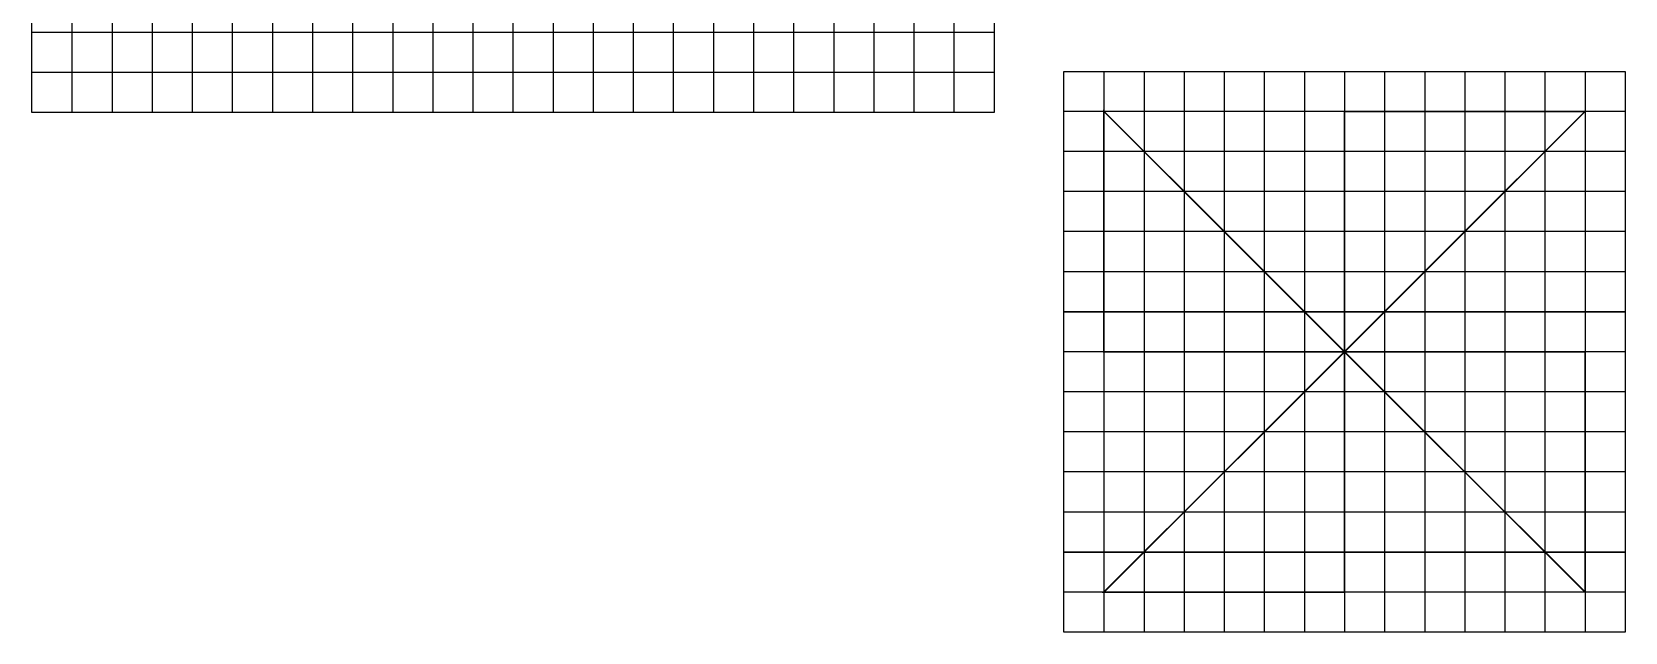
# Model space of a CAD drawing. Header units: metres. Extents: x 1550.1 to 1638.8, y 1292.3 to 1349.9.
# Drawn here: x 1550.09 to 1589.84, y 1306.95 to 1321.94 of the extents above; entities that cross this region are included whole.
import ezdxf

# ---------------------------------------------------------------- set-up
doc = ezdxf.new("R2010")
doc.units = ezdxf.units.M
doc.layers.add('DIGITOS', color=4, linetype='Continuous')
doc.layers.add('REJILLA', color=1, linetype='Continuous')

msp = doc.modelspace()

# ---------------------------------------------------------------- linework, layer by layer
at = {"layer": 'DIGITOS', "const_width": 0.04}
for points in [[(1576.837, 1319.948), (1576.837, 1313.948), (1582.837, 1313.948)], [(1582.837, 1313.948), (1582.837, 1319.948), (1588.837, 1319.948)], [(1582.837, 1313.948), (1582.837, 1307.948), (1576.837, 1307.948)], [(1582.837, 1313.948), (1588.837, 1313.948), (1588.837, 1307.948)]]:
    msp.add_lwpolyline(points, close=True, dxfattribs=at)
at = {"layer": 'REJILLA'}
for p, q in [((1550.095, 1321.919), (1550.095, 1322.919)), ((1551.095, 1322.919), (1551.095, 1321.919)), ((1552.095, 1322.919), (1552.095, 1321.919)), ((1553.095, 1322.919), (1553.095, 1321.919)), ((1554.095, 1322.919), (1554.095, 1321.919)), ((1555.095, 1322.919), (1555.095, 1321.919)), ((1556.095, 1322.919), (1556.095, 1321.919)), ((1557.095, 1322.919), (1557.095, 1321.919)), ((1558.095, 1322.919), (1558.095, 1321.919)), ((1559.095, 1322.919), (1559.095, 1321.919)), ((1560.095, 1322.919), (1560.095, 1321.919)), ((1561.095, 1322.919), (1561.095, 1321.919)), ((1562.095, 1322.919), (1562.095, 1321.919)), ((1563.095, 1322.919), (1563.095, 1321.919)), ((1564.095, 1322.919), (1564.095, 1321.919)), ((1565.095, 1322.919), (1565.095, 1321.919)), ((1566.095, 1322.919), (1566.095, 1321.919)), ((1567.095, 1322.919), (1567.095, 1321.919)), ((1568.095, 1322.919), (1568.095, 1321.919)), ((1569.095, 1322.919), (1569.095, 1321.919)), ((1570.095, 1322.919), (1570.095, 1321.919)), ((1571.095, 1322.919), (1571.095, 1321.919)), ((1572.095, 1322.919), (1572.095, 1321.919)), ((1573.095, 1322.919), (1573.095, 1321.919)), ((1574.095, 1322.919), (1574.095, 1321.919)), ((1551.095, 1321.919), (1550.095, 1321.919)), ((1550.095, 1320.919), (1550.095, 1321.919)), ((1552.095, 1321.919), (1551.095, 1321.919)), ((1551.095, 1321.919), (1551.095, 1320.919)), ((1553.095, 1321.919), (1552.095, 1321.919)), ((1552.095, 1321.919), (1552.095, 1320.919)), ((1554.095, 1321.919), (1553.095, 1321.919)), ((1553.095, 1321.919), (1553.095, 1320.919)), ((1555.095, 1321.919), (1554.095, 1321.919)), ((1554.095, 1321.919), (1554.095, 1320.919)), ((1556.095, 1321.919), (1555.095, 1321.919)), ((1555.095, 1321.919), (1555.095, 1320.919)), ((1557.095, 1321.919), (1556.095, 1321.919)), ((1556.095, 1321.919), (1556.095, 1320.919)), ((1558.095, 1321.919), (1557.095, 1321.919)), ((1557.095, 1321.919), (1557.095, 1320.919)), ((1559.095, 1321.919), (1558.095, 1321.919)), ((1558.095, 1321.919), (1558.095, 1320.919)), ((1560.095, 1321.919), (1559.095, 1321.919)), ((1559.095, 1321.919), (1559.095, 1320.919)), ((1561.095, 1321.919), (1560.095, 1321.919)), ((1560.095, 1321.919), (1560.095, 1320.919)), ((1562.095, 1321.919), (1561.095, 1321.919)), ((1561.095, 1321.919), (1561.095, 1320.919)), ((1563.095, 1321.919), (1562.095, 1321.919)), ((1562.095, 1321.919), (1562.095, 1320.919)), ((1564.095, 1321.919), (1563.095, 1321.919)), ((1563.095, 1321.919), (1563.095, 1320.919)), ((1565.095, 1321.919), (1564.095, 1321.919)), ((1564.095, 1321.919), (1564.095, 1320.919)), ((1566.095, 1321.919), (1565.095, 1321.919)), ((1565.095, 1321.919), (1565.095, 1320.919)), ((1567.095, 1321.919), (1566.095, 1321.919)), ((1566.095, 1321.919), (1566.095, 1320.919)), ((1568.095, 1321.919), (1567.095, 1321.919)), ((1567.095, 1321.919), (1567.095, 1320.919)), ((1569.095, 1321.919), (1568.095, 1321.919)), ((1568.095, 1321.919), (1568.095, 1320.919)), ((1570.095, 1321.919), (1569.095, 1321.919)), ((1569.095, 1321.919), (1569.095, 1320.919)), ((1571.095, 1321.919), (1570.095, 1321.919)), ((1570.095, 1321.919), (1570.095, 1320.919)), ((1572.095, 1321.919), (1571.095, 1321.919)), ((1571.095, 1321.919), (1571.095, 1320.919)), ((1573.095, 1321.919), (1572.095, 1321.919)), ((1572.095, 1321.919), (1572.095, 1320.919)), ((1574.095, 1321.919), (1573.095, 1321.919)), ((1573.095, 1321.919), (1573.095, 1320.919)), ((1574.095, 1321.919), (1574.095, 1320.919)), ((1551.095, 1320.919), (1550.095, 1320.919)), ((1550.095, 1319.919), (1550.095, 1320.919)), ((1552.095, 1320.919), (1551.095, 1320.919)), ((1551.095, 1320.919), (1551.095, 1319.919)), ((1553.095, 1320.919), (1552.095, 1320.919)), ((1552.095, 1320.919), (1552.095, 1319.919)), ((1554.095, 1320.919), (1553.095, 1320.919)), ((1553.095, 1320.919), (1553.095, 1319.919)), ((1555.095, 1320.919), (1554.095, 1320.919)), ((1554.095, 1320.919), (1554.095, 1319.919)), ((1556.095, 1320.919), (1555.095, 1320.919)), ((1555.095, 1320.919), (1555.095, 1319.919)), ((1557.095, 1320.919), (1556.095, 1320.919)), ((1556.095, 1320.919), (1556.095, 1319.919)), ((1558.095, 1320.919), (1557.095, 1320.919)), ((1557.095, 1320.919), (1557.095, 1319.919)), ((1559.095, 1320.919), (1558.095, 1320.919)), ((1558.095, 1320.919), (1558.095, 1319.919)), ((1560.095, 1320.919), (1559.095, 1320.919)), ((1559.095, 1320.919), (1559.095, 1319.919)), ((1561.095, 1320.919), (1560.095, 1320.919)), ((1560.095, 1320.919), (1560.095, 1319.919)), ((1562.095, 1320.919), (1561.095, 1320.919)), ((1561.095, 1320.919), (1561.095, 1319.919)), ((1563.095, 1320.919), (1562.095, 1320.919)), ((1562.095, 1320.919), (1562.095, 1319.919)), ((1564.095, 1320.919), (1563.095, 1320.919)), ((1563.095, 1320.919), (1563.095, 1319.919)), ((1565.095, 1320.919), (1564.095, 1320.919)), ((1564.095, 1320.919), (1564.095, 1319.919)), ((1566.095, 1320.919), (1565.095, 1320.919)), ((1565.095, 1320.919), (1565.095, 1319.919)), ((1567.095, 1320.919), (1566.095, 1320.919)), ((1566.095, 1320.919), (1566.095, 1319.919)), ((1568.095, 1320.919), (1567.095, 1320.919)), ((1567.095, 1320.919), (1567.095, 1319.919)), ((1569.095, 1320.919), (1568.095, 1320.919)), ((1568.095, 1320.919), (1568.095, 1319.919)), ((1570.095, 1320.919), (1569.095, 1320.919)), ((1569.095, 1320.919), (1569.095, 1319.919)), ((1571.095, 1320.919), (1570.095, 1320.919)), ((1570.095, 1320.919), (1570.095, 1319.919)), ((1572.095, 1320.919), (1571.095, 1320.919)), ((1571.095, 1320.919), (1571.095, 1319.919)), ((1573.095, 1320.919), (1572.095, 1320.919)), ((1572.095, 1320.919), (1572.095, 1319.919)), ((1574.095, 1320.919), (1573.095, 1320.919)), ((1573.095, 1320.919), (1573.095, 1319.919)), ((1574.095, 1320.919), (1574.095, 1319.919)), ((1575.837, 1320.948), (1576.837, 1320.948)), ((1575.837, 1319.948), (1575.837, 1320.948)), ((1576.837, 1320.948), (1576.837, 1319.948)), ((1576.837, 1320.948), (1577.837, 1320.948)), ((1577.837, 1320.948), (1577.837, 1319.948)), ((1577.837, 1320.948), (1578.837, 1320.948)), ((1578.837, 1320.948), (1578.837, 1319.948)), ((1578.837, 1320.948), (1579.837, 1320.948)), ((1579.837, 1320.948), (1579.837, 1319.948)), ((1579.837, 1320.948), (1580.837, 1320.948)), ((1580.837, 1320.948), (1580.837, 1319.948)), ((1580.837, 1320.948), (1581.837, 1320.948)), ((1581.837, 1320.948), (1581.837, 1319.948)), ((1581.837, 1320.948), (1582.837, 1320.948)), ((1582.837, 1320.948), (1582.837, 1319.948)), ((1582.837, 1320.948), (1583.837, 1320.948)), ((1583.837, 1320.948), (1583.837, 1319.948)), ((1583.837, 1320.948), (1584.837, 1320.948)), ((1584.837, 1320.948), (1584.837, 1319.948)), ((1584.837, 1320.948), (1585.837, 1320.948)), ((1585.837, 1320.948), (1585.837, 1319.948)), ((1585.837, 1320.948), (1586.837, 1320.948)), ((1586.837, 1320.948), (1586.837, 1319.948)), ((1586.837, 1320.948), (1587.837, 1320.948)), ((1587.837, 1320.948), (1587.837, 1319.948)), ((1587.837, 1320.948), (1588.837, 1320.948)), ((1588.837, 1320.948), (1588.837, 1319.948)), ((1588.837, 1320.948), (1589.837, 1320.948)), ((1589.837, 1320.948), (1589.837, 1319.948)), ((1551.095, 1319.919), (1550.095, 1319.919)), ((1552.095, 1319.919), (1551.095, 1319.919)), ((1553.095, 1319.919), (1552.095, 1319.919)), ((1554.095, 1319.919), (1553.095, 1319.919)), ((1555.095, 1319.919), (1554.095, 1319.919)), ((1556.095, 1319.919), (1555.095, 1319.919)), ((1557.095, 1319.919), (1556.095, 1319.919)), ((1558.095, 1319.919), (1557.095, 1319.919)), ((1559.095, 1319.919), (1558.095, 1319.919)), ((1560.095, 1319.919), (1559.095, 1319.919)), ((1561.095, 1319.919), (1560.095, 1319.919)), ((1562.095, 1319.919), (1561.095, 1319.919)), ((1563.095, 1319.919), (1562.095, 1319.919)), ((1564.095, 1319.919), (1563.095, 1319.919)), ((1565.095, 1319.919), (1564.095, 1319.919)), ((1566.095, 1319.919), (1565.095, 1319.919)), ((1567.095, 1319.919), (1566.095, 1319.919)), ((1568.095, 1319.919), (1567.095, 1319.919)), ((1569.095, 1319.919), (1568.095, 1319.919)), ((1570.095, 1319.919), (1569.095, 1319.919)), ((1571.095, 1319.919), (1570.095, 1319.919)), ((1572.095, 1319.919), (1571.095, 1319.919)), ((1573.095, 1319.919), (1572.095, 1319.919)), ((1574.095, 1319.919), (1573.095, 1319.919)), ((1576.837, 1319.948), (1575.837, 1319.948)), ((1575.837, 1318.948), (1575.837, 1319.948)), ((1577.837, 1319.948), (1576.837, 1319.948)), ((1576.837, 1319.948), (1576.837, 1318.948)), ((1578.837, 1319.948), (1577.837, 1319.948)), ((1577.837, 1319.948), (1577.837, 1318.948)), ((1579.837, 1319.948), (1578.837, 1319.948)), ((1578.837, 1319.948), (1578.837, 1318.948)), ((1580.837, 1319.948), (1579.837, 1319.948)), ((1579.837, 1319.948), (1579.837, 1318.948)), ((1581.837, 1319.948), (1580.837, 1319.948)), ((1580.837, 1319.948), (1580.837, 1318.948)), ((1582.837, 1319.948), (1581.837, 1319.948)), ((1581.837, 1319.948), (1581.837, 1318.948)), ((1583.837, 1319.948), (1582.837, 1319.948)), ((1582.837, 1319.948), (1582.837, 1318.948)), ((1584.837, 1319.948), (1583.837, 1319.948)), ((1583.837, 1319.948), (1583.837, 1318.948)), ((1585.837, 1319.948), (1584.837, 1319.948)), ((1584.837, 1319.948), (1584.837, 1318.948)), ((1586.837, 1319.948), (1585.837, 1319.948)), ((1585.837, 1319.948), (1585.837, 1318.948)), ((1587.837, 1319.948), (1586.837, 1319.948)), ((1586.837, 1319.948), (1586.837, 1318.948)), ((1588.837, 1319.948), (1587.837, 1319.948)), ((1587.837, 1319.948), (1587.837, 1318.948)), ((1589.837, 1319.948), (1588.837, 1319.948)), ((1588.837, 1319.948), (1588.837, 1318.948)), ((1589.837, 1319.948), (1589.837, 1318.948)), ((1576.837, 1318.948), (1575.837, 1318.948)), ((1575.837, 1317.948), (1575.837, 1318.948)), ((1577.837, 1318.948), (1576.837, 1318.948)), ((1576.837, 1318.948), (1576.837, 1317.948)), ((1578.837, 1318.948), (1577.837, 1318.948)), ((1577.837, 1318.948), (1577.837, 1317.948)), ((1579.837, 1318.948), (1578.837, 1318.948)), ((1578.837, 1318.948), (1578.837, 1317.948)), ((1580.837, 1318.948), (1579.837, 1318.948)), ((1579.837, 1318.948), (1579.837, 1317.948)), ((1581.837, 1318.948), (1580.837, 1318.948)), ((1580.837, 1318.948), (1580.837, 1317.948)), ((1582.837, 1318.948), (1581.837, 1318.948)), ((1581.837, 1318.948), (1581.837, 1317.948)), ((1583.837, 1318.948), (1582.837, 1318.948)), ((1582.837, 1318.948), (1582.837, 1317.948)), ((1584.837, 1318.948), (1583.837, 1318.948)), ((1583.837, 1318.948), (1583.837, 1317.948)), ((1585.837, 1318.948), (1584.837, 1318.948)), ((1584.837, 1318.948), (1584.837, 1317.948)), ((1586.837, 1318.948), (1585.837, 1318.948)), ((1585.837, 1318.948), (1585.837, 1317.948)), ((1587.837, 1318.948), (1586.837, 1318.948)), ((1586.837, 1318.948), (1586.837, 1317.948)), ((1588.837, 1318.948), (1587.837, 1318.948)), ((1587.837, 1318.948), (1587.837, 1317.948)), ((1589.837, 1318.948), (1588.837, 1318.948)), ((1588.837, 1318.948), (1588.837, 1317.948)), ((1589.837, 1318.948), (1589.837, 1317.948)), ((1576.837, 1317.948), (1575.837, 1317.948)), ((1575.837, 1316.948), (1575.837, 1317.948)), ((1577.837, 1317.948), (1576.837, 1317.948)), ((1576.837, 1317.948), (1576.837, 1316.948)), ((1578.837, 1317.948), (1577.837, 1317.948)), ((1577.837, 1317.948), (1577.837, 1316.948)), ((1579.837, 1317.948), (1578.837, 1317.948)), ((1578.837, 1317.948), (1578.837, 1316.948)), ((1580.837, 1317.948), (1579.837, 1317.948)), ((1579.837, 1317.948), (1579.837, 1316.948)), ((1581.837, 1317.948), (1580.837, 1317.948)), ((1580.837, 1317.948), (1580.837, 1316.948)), ((1582.837, 1317.948), (1581.837, 1317.948)), ((1581.837, 1317.948), (1581.837, 1316.948)), ((1583.837, 1317.948), (1582.837, 1317.948)), ((1582.837, 1317.948), (1582.837, 1316.948)), ((1584.837, 1317.948), (1583.837, 1317.948)), ((1583.837, 1317.948), (1583.837, 1316.948)), ((1585.837, 1317.948), (1584.837, 1317.948)), ((1584.837, 1317.948), (1584.837, 1316.948)), ((1586.837, 1317.948), (1585.837, 1317.948)), ((1585.837, 1317.948), (1585.837, 1316.948)), ((1587.837, 1317.948), (1586.837, 1317.948)), ((1586.837, 1317.948), (1586.837, 1316.948)), ((1588.837, 1317.948), (1587.837, 1317.948)), ((1587.837, 1317.948), (1587.837, 1316.948)), ((1589.837, 1317.948), (1588.837, 1317.948)), ((1588.837, 1317.948), (1588.837, 1316.948)), ((1589.837, 1317.948), (1589.837, 1316.948)), ((1576.837, 1316.948), (1575.837, 1316.948)), ((1575.837, 1315.948), (1575.837, 1316.948)), ((1577.837, 1316.948), (1576.837, 1316.948)), ((1576.837, 1316.948), (1576.837, 1315.948)), ((1578.837, 1316.948), (1577.837, 1316.948)), ((1577.837, 1316.948), (1577.837, 1315.948)), ((1579.837, 1316.948), (1578.837, 1316.948)), ((1578.837, 1316.948), (1578.837, 1315.948)), ((1580.837, 1316.948), (1579.837, 1316.948)), ((1579.837, 1316.948), (1579.837, 1315.948)), ((1581.837, 1316.948), (1580.837, 1316.948)), ((1580.837, 1316.948), (1580.837, 1315.948)), ((1582.837, 1316.948), (1581.837, 1316.948)), ((1581.837, 1316.948), (1581.837, 1315.948)), ((1583.837, 1316.948), (1582.837, 1316.948)), ((1582.837, 1316.948), (1582.837, 1315.948)), ((1584.837, 1316.948), (1583.837, 1316.948)), ((1583.837, 1316.948), (1583.837, 1315.948)), ((1585.837, 1316.948), (1584.837, 1316.948)), ((1584.837, 1316.948), (1584.837, 1315.948)), ((1586.837, 1316.948), (1585.837, 1316.948)), ((1585.837, 1316.948), (1585.837, 1315.948)), ((1587.837, 1316.948), (1586.837, 1316.948)), ((1586.837, 1316.948), (1586.837, 1315.948)), ((1588.837, 1316.948), (1587.837, 1316.948)), ((1587.837, 1316.948), (1587.837, 1315.948)), ((1589.837, 1316.948), (1588.837, 1316.948)), ((1588.837, 1316.948), (1588.837, 1315.948)), ((1589.837, 1316.948), (1589.837, 1315.948)), ((1576.837, 1315.948), (1575.837, 1315.948)), ((1575.837, 1314.948), (1575.837, 1315.948)), ((1577.837, 1315.948), (1576.837, 1315.948)), ((1576.837, 1315.948), (1576.837, 1314.948)), ((1578.837, 1315.948), (1577.837, 1315.948)), ((1577.837, 1315.948), (1577.837, 1314.948)), ((1579.837, 1315.948), (1578.837, 1315.948)), ((1578.837, 1315.948), (1578.837, 1314.948)), ((1580.837, 1315.948), (1579.837, 1315.948)), ((1579.837, 1315.948), (1579.837, 1314.948)), ((1581.837, 1315.948), (1580.837, 1315.948)), ((1580.837, 1315.948), (1580.837, 1314.948)), ((1582.837, 1315.948), (1581.837, 1315.948)), ((1581.837, 1315.948), (1581.837, 1314.948)), ((1583.837, 1315.948), (1582.837, 1315.948)), ((1582.837, 1315.948), (1582.837, 1314.948)), ((1584.837, 1315.948), (1583.837, 1315.948)), ((1583.837, 1315.948), (1583.837, 1314.948)), ((1585.837, 1315.948), (1584.837, 1315.948)), ((1584.837, 1315.948), (1584.837, 1314.948)), ((1586.837, 1315.948), (1585.837, 1315.948)), ((1585.837, 1315.948), (1585.837, 1314.948)), ((1587.837, 1315.948), (1586.837, 1315.948)), ((1586.837, 1315.948), (1586.837, 1314.948)), ((1588.837, 1315.948), (1587.837, 1315.948)), ((1587.837, 1315.948), (1587.837, 1314.948)), ((1589.837, 1315.948), (1588.837, 1315.948)), ((1588.837, 1315.948), (1588.837, 1314.948)), ((1589.837, 1315.948), (1589.837, 1314.948)), ((1576.837, 1314.948), (1575.837, 1314.948)), ((1575.837, 1314.948), (1576.837, 1314.948)), ((1575.837, 1313.948), (1575.837, 1314.948)), ((1577.837, 1314.948), (1576.837, 1314.948)), ((1576.837, 1314.948), (1576.837, 1313.948)), ((1576.837, 1314.948), (1577.837, 1314.948)), ((1578.837, 1314.948), (1577.837, 1314.948)), ((1577.837, 1314.948), (1577.837, 1313.948)), ((1577.837, 1314.948), (1578.837, 1314.948)), ((1579.837, 1314.948), (1578.837, 1314.948)), ((1578.837, 1314.948), (1578.837, 1313.948)), ((1578.837, 1314.948), (1579.837, 1314.948)), ((1580.837, 1314.948), (1579.837, 1314.948)), ((1579.837, 1314.948), (1579.837, 1313.948)), ((1579.837, 1314.948), (1580.837, 1314.948)), ((1581.837, 1314.948), (1580.837, 1314.948)), ((1580.837, 1314.948), (1580.837, 1313.948)), ((1580.837, 1314.948), (1581.837, 1314.948)), ((1582.837, 1314.948), (1581.837, 1314.948)), ((1581.837, 1314.948), (1581.837, 1313.948)), ((1581.837, 1314.948), (1582.837, 1314.948)), ((1583.837, 1314.948), (1582.837, 1314.948)), ((1582.837, 1314.948), (1582.837, 1313.948)), ((1582.837, 1314.948), (1583.837, 1314.948)), ((1584.837, 1314.948), (1583.837, 1314.948)), ((1583.837, 1314.948), (1583.837, 1313.948)), ((1583.837, 1314.948), (1584.837, 1314.948)), ((1585.837, 1314.948), (1584.837, 1314.948)), ((1584.837, 1314.948), (1584.837, 1313.948)), ((1584.837, 1314.948), (1585.837, 1314.948)), ((1586.837, 1314.948), (1585.837, 1314.948)), ((1585.837, 1314.948), (1585.837, 1313.948)), ((1585.837, 1314.948), (1586.837, 1314.948)), ((1587.837, 1314.948), (1586.837, 1314.948)), ((1586.837, 1314.948), (1586.837, 1313.948)), ((1586.837, 1314.948), (1587.837, 1314.948)), ((1588.837, 1314.948), (1587.837, 1314.948)), ((1587.837, 1314.948), (1587.837, 1313.948)), ((1587.837, 1314.948), (1588.837, 1314.948)), ((1589.837, 1314.948), (1588.837, 1314.948)), ((1588.837, 1314.948), (1588.837, 1313.948)), ((1588.837, 1314.948), (1589.837, 1314.948)), ((1589.837, 1314.948), (1589.837, 1313.948)), ((1576.837, 1313.948), (1575.837, 1313.948)), ((1575.837, 1312.948), (1575.837, 1313.948)), ((1577.837, 1313.948), (1576.837, 1313.948)), ((1576.837, 1313.948), (1576.837, 1312.948)), ((1578.837, 1313.948), (1577.837, 1313.948)), ((1577.837, 1313.948), (1577.837, 1312.948)), ((1579.837, 1313.948), (1578.837, 1313.948)), ((1578.837, 1313.948), (1578.837, 1312.948)), ((1580.837, 1313.948), (1579.837, 1313.948)), ((1579.837, 1313.948), (1579.837, 1312.948)), ((1581.837, 1313.948), (1580.837, 1313.948)), ((1580.837, 1313.948), (1580.837, 1312.948)), ((1582.837, 1313.948), (1581.837, 1313.948)), ((1581.837, 1313.948), (1581.837, 1312.948)), ((1583.837, 1313.948), (1582.837, 1313.948)), ((1582.837, 1313.948), (1582.837, 1312.948)), ((1584.837, 1313.948), (1583.837, 1313.948)), ((1583.837, 1313.948), (1583.837, 1312.948)), ((1585.837, 1313.948), (1584.837, 1313.948)), ((1584.837, 1313.948), (1584.837, 1312.948)), ((1586.837, 1313.948), (1585.837, 1313.948)), ((1585.837, 1313.948), (1585.837, 1312.948)), ((1587.837, 1313.948), (1586.837, 1313.948)), ((1586.837, 1313.948), (1586.837, 1312.948)), ((1588.837, 1313.948), (1587.837, 1313.948)), ((1587.837, 1313.948), (1587.837, 1312.948)), ((1589.837, 1313.948), (1588.837, 1313.948)), ((1588.837, 1313.948), (1588.837, 1312.948)), ((1589.837, 1313.948), (1589.837, 1312.948)), ((1576.837, 1312.948), (1575.837, 1312.948)), ((1575.837, 1311.948), (1575.837, 1312.948)), ((1577.837, 1312.948), (1576.837, 1312.948)), ((1576.837, 1312.948), (1576.837, 1311.948)), ((1578.837, 1312.948), (1577.837, 1312.948)), ((1577.837, 1312.948), (1577.837, 1311.948)), ((1579.837, 1312.948), (1578.837, 1312.948)), ((1578.837, 1312.948), (1578.837, 1311.948)), ((1580.837, 1312.948), (1579.837, 1312.948)), ((1579.837, 1312.948), (1579.837, 1311.948)), ((1581.837, 1312.948), (1580.837, 1312.948)), ((1580.837, 1312.948), (1580.837, 1311.948)), ((1582.837, 1312.948), (1581.837, 1312.948)), ((1581.837, 1312.948), (1581.837, 1311.948)), ((1583.837, 1312.948), (1582.837, 1312.948)), ((1582.837, 1312.948), (1582.837, 1311.948)), ((1584.837, 1312.948), (1583.837, 1312.948)), ((1583.837, 1312.948), (1583.837, 1311.948)), ((1585.837, 1312.948), (1584.837, 1312.948)), ((1584.837, 1312.948), (1584.837, 1311.948)), ((1586.837, 1312.948), (1585.837, 1312.948)), ((1585.837, 1312.948), (1585.837, 1311.948)), ((1587.837, 1312.948), (1586.837, 1312.948)), ((1586.837, 1312.948), (1586.837, 1311.948)), ((1588.837, 1312.948), (1587.837, 1312.948)), ((1587.837, 1312.948), (1587.837, 1311.948)), ((1589.837, 1312.948), (1588.837, 1312.948)), ((1588.837, 1312.948), (1588.837, 1311.948)), ((1589.837, 1312.948), (1589.837, 1311.948)), ((1576.837, 1311.948), (1575.837, 1311.948)), ((1575.837, 1310.948), (1575.837, 1311.948)), ((1577.837, 1311.948), (1576.837, 1311.948)), ((1576.837, 1311.948), (1576.837, 1310.948)), ((1578.837, 1311.948), (1577.837, 1311.948)), ((1577.837, 1311.948), (1577.837, 1310.948)), ((1579.837, 1311.948), (1578.837, 1311.948)), ((1578.837, 1311.948), (1578.837, 1310.948)), ((1580.837, 1311.948), (1579.837, 1311.948)), ((1579.837, 1311.948), (1579.837, 1310.948)), ((1581.837, 1311.948), (1580.837, 1311.948)), ((1580.837, 1311.948), (1580.837, 1310.948)), ((1582.837, 1311.948), (1581.837, 1311.948)), ((1581.837, 1311.948), (1581.837, 1310.948)), ((1583.837, 1311.948), (1582.837, 1311.948)), ((1582.837, 1311.948), (1582.837, 1310.948)), ((1584.837, 1311.948), (1583.837, 1311.948)), ((1583.837, 1311.948), (1583.837, 1310.948)), ((1585.837, 1311.948), (1584.837, 1311.948)), ((1584.837, 1311.948), (1584.837, 1310.948)), ((1586.837, 1311.948), (1585.837, 1311.948)), ((1585.837, 1311.948), (1585.837, 1310.948)), ((1587.837, 1311.948), (1586.837, 1311.948)), ((1586.837, 1311.948), (1586.837, 1310.948)), ((1588.837, 1311.948), (1587.837, 1311.948)), ((1587.837, 1311.948), (1587.837, 1310.948)), ((1589.837, 1311.948), (1588.837, 1311.948)), ((1588.837, 1311.948), (1588.837, 1310.948)), ((1589.837, 1311.948), (1589.837, 1310.948)), ((1576.837, 1310.948), (1575.837, 1310.948)), ((1575.837, 1309.948), (1575.837, 1310.948)), ((1577.837, 1310.948), (1576.837, 1310.948)), ((1576.837, 1310.948), (1576.837, 1309.948)), ((1578.837, 1310.948), (1577.837, 1310.948)), ((1577.837, 1310.948), (1577.837, 1309.948)), ((1579.837, 1310.948), (1578.837, 1310.948)), ((1578.837, 1310.948), (1578.837, 1309.948)), ((1580.837, 1310.948), (1579.837, 1310.948)), ((1579.837, 1310.948), (1579.837, 1309.948)), ((1581.837, 1310.948), (1580.837, 1310.948)), ((1580.837, 1310.948), (1580.837, 1309.948)), ((1582.837, 1310.948), (1581.837, 1310.948)), ((1581.837, 1310.948), (1581.837, 1309.948)), ((1583.837, 1310.948), (1582.837, 1310.948)), ((1582.837, 1310.948), (1582.837, 1309.948)), ((1584.837, 1310.948), (1583.837, 1310.948)), ((1583.837, 1310.948), (1583.837, 1309.948)), ((1585.837, 1310.948), (1584.837, 1310.948)), ((1584.837, 1310.948), (1584.837, 1309.948)), ((1586.837, 1310.948), (1585.837, 1310.948)), ((1585.837, 1310.948), (1585.837, 1309.948)), ((1587.837, 1310.948), (1586.837, 1310.948)), ((1586.837, 1310.948), (1586.837, 1309.948)), ((1588.837, 1310.948), (1587.837, 1310.948)), ((1587.837, 1310.948), (1587.837, 1309.948)), ((1589.837, 1310.948), (1588.837, 1310.948)), ((1588.837, 1310.948), (1588.837, 1309.948)), ((1589.837, 1310.948), (1589.837, 1309.948)), ((1576.837, 1309.948), (1575.837, 1309.948)), ((1575.837, 1308.948), (1575.837, 1309.948)), ((1577.837, 1309.948), (1576.837, 1309.948)), ((1576.837, 1309.948), (1576.837, 1308.948)), ((1578.837, 1309.948), (1577.837, 1309.948)), ((1577.837, 1309.948), (1577.837, 1308.948)), ((1579.837, 1309.948), (1578.837, 1309.948)), ((1578.837, 1309.948), (1578.837, 1308.948)), ((1580.837, 1309.948), (1579.837, 1309.948)), ((1579.837, 1309.948), (1579.837, 1308.948)), ((1581.837, 1309.948), (1580.837, 1309.948)), ((1580.837, 1309.948), (1580.837, 1308.948)), ((1582.837, 1309.948), (1581.837, 1309.948)), ((1581.837, 1309.948), (1581.837, 1308.948)), ((1583.837, 1309.948), (1582.837, 1309.948)), ((1582.837, 1309.948), (1582.837, 1308.948)), ((1584.837, 1309.948), (1583.837, 1309.948)), ((1583.837, 1309.948), (1583.837, 1308.948)), ((1585.837, 1309.948), (1584.837, 1309.948)), ((1584.837, 1309.948), (1584.837, 1308.948)), ((1586.837, 1309.948), (1585.837, 1309.948)), ((1585.837, 1309.948), (1585.837, 1308.948)), ((1587.837, 1309.948), (1586.837, 1309.948)), ((1586.837, 1309.948), (1586.837, 1308.948)), ((1588.837, 1309.948), (1587.837, 1309.948)), ((1587.837, 1309.948), (1587.837, 1308.948)), ((1589.837, 1309.948), (1588.837, 1309.948)), ((1588.837, 1309.948), (1588.837, 1308.948)), ((1589.837, 1309.948), (1589.837, 1308.948)), ((1576.837, 1308.948), (1575.837, 1308.948)), ((1575.837, 1308.948), (1576.837, 1308.948)), ((1575.837, 1307.948), (1575.837, 1308.948)), ((1577.837, 1308.948), (1576.837, 1308.948)), ((1576.837, 1308.948), (1576.837, 1307.948)), ((1576.837, 1308.948), (1577.837, 1308.948)), ((1578.837, 1308.948), (1577.837, 1308.948)), ((1577.837, 1308.948), (1577.837, 1307.948)), ((1577.837, 1308.948), (1578.837, 1308.948)), ((1579.837, 1308.948), (1578.837, 1308.948)), ((1578.837, 1308.948), (1578.837, 1307.948)), ((1578.837, 1308.948), (1579.837, 1308.948)), ((1580.837, 1308.948), (1579.837, 1308.948)), ((1579.837, 1308.948), (1579.837, 1307.948)), ((1579.837, 1308.948), (1580.837, 1308.948)), ((1581.837, 1308.948), (1580.837, 1308.948)), ((1580.837, 1308.948), (1580.837, 1307.948)), ((1580.837, 1308.948), (1581.837, 1308.948)), ((1582.837, 1308.948), (1581.837, 1308.948)), ((1581.837, 1308.948), (1581.837, 1307.948)), ((1581.837, 1308.948), (1582.837, 1308.948)), ((1583.837, 1308.948), (1582.837, 1308.948)), ((1582.837, 1308.948), (1582.837, 1307.948)), ((1582.837, 1308.948), (1583.837, 1308.948)), ((1584.837, 1308.948), (1583.837, 1308.948)), ((1583.837, 1308.948), (1583.837, 1307.948)), ((1583.837, 1308.948), (1584.837, 1308.948)), ((1585.837, 1308.948), (1584.837, 1308.948)), ((1584.837, 1308.948), (1584.837, 1307.948)), ((1584.837, 1308.948), (1585.837, 1308.948)), ((1586.837, 1308.948), (1585.837, 1308.948)), ((1585.837, 1308.948), (1585.837, 1307.948)), ((1585.837, 1308.948), (1586.837, 1308.948)), ((1587.837, 1308.948), (1586.837, 1308.948)), ((1586.837, 1308.948), (1586.837, 1307.948)), ((1586.837, 1308.948), (1587.837, 1308.948)), ((1588.837, 1308.948), (1587.837, 1308.948)), ((1587.837, 1308.948), (1587.837, 1307.948)), ((1587.837, 1308.948), (1588.837, 1308.948)), ((1589.837, 1308.948), (1588.837, 1308.948)), ((1588.837, 1308.948), (1588.837, 1307.948)), ((1588.837, 1308.948), (1589.837, 1308.948)), ((1589.837, 1308.948), (1589.837, 1307.948)), ((1576.837, 1307.948), (1575.837, 1307.948)), ((1575.837, 1306.948), (1575.837, 1307.948)), ((1577.837, 1307.948), (1576.837, 1307.948)), ((1576.837, 1307.948), (1576.837, 1306.948)), ((1578.837, 1307.948), (1577.837, 1307.948)), ((1577.837, 1307.948), (1577.837, 1306.948)), ((1579.837, 1307.948), (1578.837, 1307.948)), ((1578.837, 1307.948), (1578.837, 1306.948)), ((1580.837, 1307.948), (1579.837, 1307.948)), ((1579.837, 1307.948), (1579.837, 1306.948)), ((1581.837, 1307.948), (1580.837, 1307.948)), ((1580.837, 1307.948), (1580.837, 1306.948)), ((1582.837, 1307.948), (1581.837, 1307.948)), ((1581.837, 1307.948), (1581.837, 1306.948)), ((1583.837, 1307.948), (1582.837, 1307.948)), ((1582.837, 1307.948), (1582.837, 1306.948)), ((1584.837, 1307.948), (1583.837, 1307.948)), ((1583.837, 1307.948), (1583.837, 1306.948)), ((1585.837, 1307.948), (1584.837, 1307.948)), ((1584.837, 1307.948), (1584.837, 1306.948)), ((1586.837, 1307.948), (1585.837, 1307.948)), ((1585.837, 1307.948), (1585.837, 1306.948)), ((1587.837, 1307.948), (1586.837, 1307.948)), ((1586.837, 1307.948), (1586.837, 1306.948)), ((1588.837, 1307.948), (1587.837, 1307.948)), ((1587.837, 1307.948), (1587.837, 1306.948)), ((1589.837, 1307.948), (1588.837, 1307.948)), ((1588.837, 1307.948), (1588.837, 1306.948)), ((1589.837, 1307.948), (1589.837, 1306.948)), ((1576.837, 1306.948), (1575.837, 1306.948)), ((1577.837, 1306.948), (1576.837, 1306.948)), ((1578.837, 1306.948), (1577.837, 1306.948)), ((1579.837, 1306.948), (1578.837, 1306.948)), ((1580.837, 1306.948), (1579.837, 1306.948)), ((1581.837, 1306.948), (1580.837, 1306.948)), ((1582.837, 1306.948), (1581.837, 1306.948)), ((1583.837, 1306.948), (1582.837, 1306.948)), ((1584.837, 1306.948), (1583.837, 1306.948)), ((1585.837, 1306.948), (1584.837, 1306.948)), ((1586.837, 1306.948), (1585.837, 1306.948)), ((1587.837, 1306.948), (1586.837, 1306.948)), ((1588.837, 1306.948), (1587.837, 1306.948)), ((1589.837, 1306.948), (1588.837, 1306.948))]:
    msp.add_line(p, q, dxfattribs=at)

doc.saveas('drawing.dxf')
